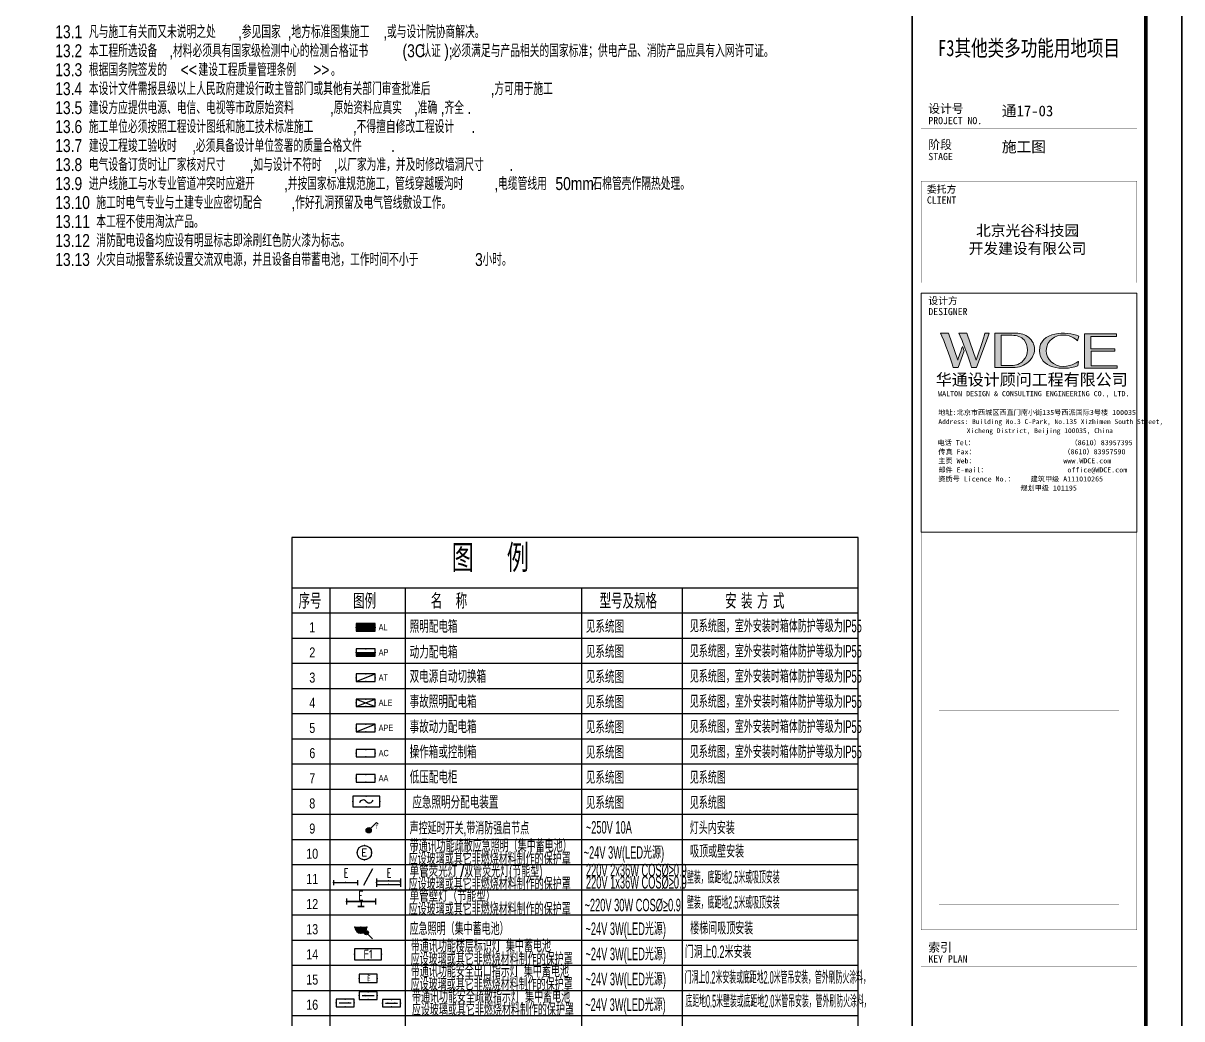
# Model space of a CAD drawing. Extents: x 169898 to 274998, y 61454 to 361069.
# Drawn here: x 242772 to 274998, y 295630 to 323330 of the extents above; entities that cross this region are included whole.
import ezdxf
from ezdxf.enums import TextEntityAlignment as Align

# ---------------------------------------------------------------- set-up
doc = ezdxf.new("R2010")
doc.units = 0
doc.header["$LTSCALE"] = 1000
doc.header["$MEASUREMENT"] = 0
doc.layers.get('0').update_dxf_attribs({"linetype": 'CONTINUOUS'})
doc.layers.get('Defpoints').update_dxf_attribs({"linetype": 'CONTINUOUS'})
for name, color, linetype in [('BG-TEXT', 7, 'CONTINUOUS'), ('BG-WIRE', 7, 'CONTINUOUS'), ('EQUIP-消防', 3, 'CONTINUOUS'), ('EQUIP-照明', 3, 'CONTINUOUS'), ('EQUIP-箱柜', 3, 'CONTINUOUS'), ('TEL_TEXT', 3, 'CONTINUOUS'), ('TEL_TITLE', 7, 'CONTINUOUS')]:
    doc.layers.add(name, color=color, linetype=linetype)
doc.styles.add('_HZTXT', font='ROS', dxfattribs={"width": 0.8, "bigfont": 'JD'})
doc.styles.add('_JD', font='ROS', dxfattribs={"width": 0.8, "bigfont": 'JD'})
doc.styles.add('_TCH_LABEL', font='COMPLEX', dxfattribs={"bigfont": 'GBCBIG'})
doc.styles.add('_TEL_DIM', font='SIMPLEX', dxfattribs={"width": 0.8, "height": 3.5, "bigfont": 'JD'})
doc.styles.add('hwxh', font='STXIHEI.TTF')
doc.styles.add('JD', font='ROS', dxfattribs={"width": 0.8, "height": 600, "bigfont": 'HZTXT'})
doc.styles.get("Standard").update_dxf_attribs({"font": 'gbenor.shx', "bigfont": 'gbcbig.shx'})
doc.styles.add('华文细黑', font='STXIHEI.TTF', dxfattribs={"height": 10})

# ---------------------------------------------------------------- blocks, each defined once
blk = doc.blocks.new('logo2')
h = blk.add_hatch(color=7)
h.paths.add_polyline_path([(19.02, -7.36), (15.84, -7.36), (15.84, -3.97), (18.97, -3.97), (18.97, -4.24), (16.46, -4.24), (16.46, -5.45), (18.81, -5.45), (18.81, -5.69), (16.47, -5.69), (16.47, -7.12), (19.02, -7.12)])
edge = h.paths.add_edge_path()
edge.add_spline(control_points=[(15.26, -4.21), (15.26, -4.21), (15.13, -4.65), (15.13, -4.65), (15.13, -4.65), (14.62, -4.1), (13.73, -4.1), (13.04, -4.1), (12.07, -4.54), (12.08, -5.62), (12.08, -6.49), (12.77, -7.16), (13.73, -7.17), (14.66, -7.17), (15.23, -6.68), (15.23, -6.68), (15.23, -6.68), (15.16, -7.11), (15.16, -7.11), (13.63, -7.7), (11.42, -7.29), (11.41, -5.64), (11.4, -3.72), (14.16, -3.66), (15.26, -4.21)], knot_values=[0, 0, 0, 0, 1, 1, 1, 2, 2, 2, 3, 3, 3, 4, 4, 4, 5, 5, 5, 6, 6, 6, 7, 7, 7, 8, 8, 8, 8], degree=3, periodic=0)
edge = h.paths.add_edge_path(flags=16)
edge.add_spline(control_points=[(10.23, -5.57), (10.23, -5.16), (10.12, -4.83), (9.9, -4.58), (9.63, -4.27), (9.23, -4.12), (8.69, -4.12), (8.69, -4.12), (7.64, -4.12), (7.64, -4.12), (7.64, -4.12), (7.64, -7.1), (7.64, -7.1), (7.64, -7.1), (8.66, -7.1), (8.66, -7.1), (9.13, -7.1), (9.52, -6.93), (9.82, -6.6), (10.09, -6.31), (10.23, -5.96), (10.23, -5.57)], knot_values=[0, 0, 0, 0, 1, 1, 1, 2, 2, 2, 3, 3, 3, 4, 4, 4, 5, 5, 5, 6, 6, 6, 7, 7, 7, 7], degree=3, periodic=0)
edge = h.paths.add_edge_path()
edge.add_spline(control_points=[(10.92, -5.51), (10.92, -5.96), (10.72, -6.37), (10.34, -6.72), (9.92, -7.1), (9.41, -7.29), (8.82, -7.29), (8.82, -7.29), (7.03, -7.29), (7.03, -7.29), (7.03, -7.29), (7.03, -3.92), (7.03, -3.92), (7.03, -3.92), (9.1, -3.92), (9.1, -3.92), (9.59, -3.92), (10.01, -4.06), (10.36, -4.34), (10.73, -4.64), (10.92, -5.03), (10.92, -5.51)], knot_values=[0, 0, 0, 0, 1, 1, 1, 2, 2, 2, 3, 3, 3, 4, 4, 4, 5, 5, 5, 6, 6, 6, 7, 7, 7, 7], degree=3, periodic=0)
at = {"lineweight": 0}
blk.add_lwpolyline([(19.02, -7.36), (15.84, -7.36), (15.84, -3.97), (18.97, -3.97), (18.97, -4.24), (16.46, -4.24), (16.46, -5.45), (18.81, -5.45), (18.81, -5.69), (16.47, -5.69), (16.47, -7.12), (19.02, -7.12), (19.02, -7.36)], dxfattribs=at)
for points, knots in [([(10.92, -5.51), (10.92, -5.96), (10.72, -6.37), (10.34, -6.72), (9.92, -7.1), (9.41, -7.29), (8.82, -7.29), (8.82, -7.29), (7.03, -7.29), (7.03, -7.29), (7.03, -7.29), (7.03, -3.92), (7.03, -3.92), (7.03, -3.92), (9.1, -3.92), (9.1, -3.92), (9.59, -3.92), (10.01, -4.06), (10.36, -4.34), (10.73, -4.64), (10.92, -5.03), (10.92, -5.51)], [0, 0, 0, 0, 1, 1, 1, 2, 2, 2, 3, 3, 3, 4, 4, 4, 5, 5, 5, 6, 6, 6, 7, 7, 7, 7]), ([(10.23, -5.57), (10.23, -5.16), (10.12, -4.83), (9.9, -4.58), (9.63, -4.27), (9.23, -4.12), (8.69, -4.12), (8.69, -4.12), (7.64, -4.12), (7.64, -4.12), (7.64, -4.12), (7.64, -7.1), (7.64, -7.1), (7.64, -7.1), (8.66, -7.1), (8.66, -7.1), (9.13, -7.1), (9.52, -6.93), (9.82, -6.6), (10.09, -6.31), (10.23, -5.96), (10.23, -5.57)], [0, 0, 0, 0, 1, 1, 1, 2, 2, 2, 3, 3, 3, 4, 4, 4, 5, 5, 5, 6, 6, 6, 7, 7, 7, 7]), ([(15.26, -4.21), (15.26, -4.21), (15.13, -4.65), (15.13, -4.65), (15.13, -4.65), (14.62, -4.1), (13.73, -4.1), (13.04, -4.1), (12.07, -4.54), (12.08, -5.62), (12.08, -6.49), (12.77, -7.16), (13.73, -7.17), (14.66, -7.17), (15.23, -6.68), (15.23, -6.68), (15.23, -6.68), (15.16, -7.11), (15.16, -7.11), (13.63, -7.7), (11.42, -7.29), (11.41, -5.64), (11.4, -3.72), (14.16, -3.66), (15.26, -4.21)], [0, 0, 0, 0, 1, 1, 1, 2, 2, 2, 3, 3, 3, 4, 4, 4, 5, 5, 5, 6, 6, 6, 7, 7, 7, 8, 8, 8, 8])]:
    blk.add_open_spline(points, degree=3, knots=knots, dxfattribs=at)
blk = doc.blocks.new('logo1')
h = blk.add_hatch(color=8)
edge = h.paths.add_edge_path()
edge.add_spline(control_points=[(3.86, -5.21), (3.63, -5.88), (3.39, -6.56), (3.39, -6.56), (3.39, -6.56), (2.5, -3.91), (2.5, -3.91), (2.5, -3.91), (1.8, -3.91), (1.69, -3.91), (2.02, -4.39), (2.95, -7.27), (2.95, -7.27), (2.95, -7.27), (3.44, -7.27), (3.44, -7.27), (3.44, -7.27), (4.03, -5.66), (4.03, -5.66), (4.03, -5.66), (3.86, -5.21), (3.86, -5.21)], knot_values=[0, 0, 0, 0, 1, 1, 1, 2, 2, 2, 3, 3, 3, 4, 4, 4, 5, 5, 5, 6, 6, 6, 7, 7, 7, 7], degree=3, periodic=0)
h = blk.add_hatch(color=7)
edge = h.paths.add_edge_path()
edge.add_spline(control_points=[(6.04, -3.91), (6.09, -4.1), (5.2, -6.56), (5.2, -6.56), (5.2, -6.56), (4.3, -3.91), (4.3, -3.91), (4.3, -3.91), (3.6, -3.91), (3.49, -3.91), (3.82, -4.39), (4.75, -7.27), (4.75, -7.27), (4.75, -7.27), (5.24, -7.27), (5.24, -7.27), (5.24, -7.27), (6.33, -4.3), (6.33, -4.3), (6.33, -4.3), (6.48, -3.91), (6.48, -3.91), (6.48, -3.91), (6.21, -3.91), (6.04, -3.91)], knot_values=[0, 0, 0, 0, 1, 1, 1, 2, 2, 2, 3, 3, 3, 4, 4, 4, 5, 5, 5, 6, 6, 6, 7, 7, 7, 8, 8, 8, 8], degree=3, periodic=0)
at = {"color": 8, "lineweight": 0}
blk.add_open_spline([(3.86, -5.21), (3.63, -5.88), (3.39, -6.56), (3.39, -6.56), (3.39, -6.56), (2.5, -3.91), (2.5, -3.91), (2.5, -3.91), (1.8, -3.91), (1.69, -3.91), (2.02, -4.39), (2.95, -7.27), (2.95, -7.27), (2.95, -7.27), (3.44, -7.27), (3.44, -7.27), (3.44, -7.27), (4.03, -5.66), (4.03, -5.66), (4.03, -5.66), (3.86, -5.21), (3.86, -5.21)], degree=3, knots=[0, 0, 0, 0, 1, 1, 1, 2, 2, 2, 3, 3, 3, 4, 4, 4, 5, 5, 5, 6, 6, 6, 7, 7, 7, 7], dxfattribs=at)
at = {"lineweight": 0}
blk.add_open_spline([(6.04, -3.91), (6.09, -4.1), (5.2, -6.56), (5.2, -6.56), (5.2, -6.56), (4.3, -3.91), (4.3, -3.91), (4.3, -3.91), (3.6, -3.91), (3.49, -3.91), (3.82, -4.39), (4.75, -7.27), (4.75, -7.27), (4.75, -7.27), (5.24, -7.27), (5.24, -7.27), (5.24, -7.27), (6.33, -4.3), (6.33, -4.3), (6.33, -4.3), (6.48, -3.91), (6.48, -3.91), (6.48, -3.91), (6.21, -3.91), (6.04, -3.91)], degree=3, knots=[0, 0, 0, 0, 1, 1, 1, 2, 2, 2, 3, 3, 3, 4, 4, 4, 5, 5, 5, 6, 6, 6, 7, 7, 7, 8, 8, 8, 8], dxfattribs=at)
blk.add_blockref('logo2', (0, 0))
blk = doc.blocks.new('时间-logo')
at = {"layer": 'Defpoints', "lineweight": 0}
blk.add_lwpolyline([(0, -23.46), (-21.17, -23.46), (-21.17, 0), (0, 0), (0, -23.46)], dxfattribs=at)
blk.add_blockref('logo1', (-20.97, 0))
at = {"style": 'hwxh'}
for s, height, p in [('华通设计顾问工程有限公司 ', 1.15, (-19.73, -9.05)), ('WALTON DESIGN & CONSULTING ENGINEERING CO., LTD.', 0.5, (-19.5, -10.1)), ('地址:北京市西城区西直门南小街135号西派国际3号楼 100035', 0.5, (-19.48, -11.94)), ('Address: Building No.3 C-Park, No.135 Xizhimen South Street, ', 0.47, (-19.48, -12.83)), ('Xicheng District, Beijing 100035, China ', 0.47, (-16.69, -13.72)), ('电话 Tel：                        （8610）83957395 ', 0.5, (-19.56, -14.91)), ('传真 Fax：                      （8610）83957590 ', 0.5, (-19.48, -15.8)), ('主页 Web：                      www.WDCE.com ', 0.5, (-19.48, -16.69)), ('邮件 E-mail：                    office@WDCE.com ', 0.5, (-19.48, -17.58)), ('资质号 Licence No.：    建筑甲级 A111010265 ', 0.5, (-19.48, -18.47)), ('   规划甲级 101195', 0.5, (-12.6, -19.36))]:
    blk.add_text(s, height=height, dxfattribs=at).set_placement(p)
blk = doc.blocks.new('*X4')
at = {"color": 0}
for p, q in [((-250, 33), (-83, 200)), ((-250, 68), (-118, 200)), ((-250, 104), (-154, 200)), ((-250, 139), (-189, 200)), ((-250, 174), (-224, 200)), ((-247, 0), (-47, 200)), ((-212, 0), (-12, 200)), ((-177, 0), (23, 200)), ((-141, 0), (59, 200)), ((-106, 0), (94, 200)), ((-71, 0), (129, 200)), ((-35, 0), (165, 200)), ((0, 0), (200, 200)), ((35, 0), (235, 200)), ((71, 0), (250, 179)), ((106, 0), (250, 144)), ((141, 0), (250, 109)), ((177, 0), (250, 73)), ((212, 0), (250, 38)), ((247, 0), (250, 3))]:
    blk.add_line(p, q, dxfattribs=at)
blk = doc.blocks.new('$equip$00001421')
for p, q in [((0.75, 0.6), (-0.75, 0.6)), ((-0.75, 0.6), (-0.75, 0)), ((-0.75, 0), (0.75, 0)), ((0.75, 0), (0.75, 0.6))]:
    blk.add_line(p, q)
at = {"const_width": 0.6}
blk.add_lwpolyline([(-0.75, 0.3), (0.75, 0.3)], dxfattribs=at)
for p in [(-0.75, 0.3), (0, 0.6), (0, 0), (0.75, 0.3)]:
    blk.add_point(p)
at = {"xscale": 0.00300000000061118, "yscale": 0.00300000000061118, "zscale": 0.00300000000061118}
blk.add_blockref('*X4', (0, 0), dxfattribs=at)
at = {"style": '_TCH_LABEL', "flags": 9}
blk.add_attdef('A', (0, 0), '', height=0.00002, dxfattribs=at)
blk = doc.blocks.new('*X2')
at = {"color": 0}
for p, q in [((-250, 33), (-183, 100)), ((-250, 68), (-218, 100)), ((-247, 0), (-147, 100)), ((-212, 0), (-112, 100)), ((-177, 0), (-77, 100)), ((-141, 0), (-41, 100)), ((-106, 0), (-6, 100)), ((-71, 0), (29, 100)), ((-35, 0), (65, 100)), ((0, 0), (100, 100)), ((35, 0), (135, 100)), ((71, 0), (171, 100)), ((106, 0), (206, 100)), ((141, 0), (241, 100)), ((177, 0), (250, 73)), ((212, 0), (250, 38)), ((247, 0), (250, 3))]:
    blk.add_line(p, q, dxfattribs=at)
blk = doc.blocks.new('$equip$00001414')
for p, q in [((0.75, 0.6), (-0.75, 0.6)), ((-0.75, 0.6), (-0.75, 0)), ((-0.75, 0.3), (0.75, 0.3)), ((-0.75, 0), (0.75, 0)), ((0.75, 0), (0.75, 0.6))]:
    blk.add_line(p, q)
at = {"const_width": 0.3}
blk.add_lwpolyline([(-0.75, 0.15), (0.75, 0.15)], dxfattribs=at)
for p in [(-0.75, 0.3), (0, 0.6), (0, 0), (0.75, 0.3)]:
    blk.add_point(p)
at = {"xscale": 0.00300000000061118, "yscale": 0.00300000000061118, "zscale": 0.00300000000061118}
blk.add_blockref('*X2', (0, 0), dxfattribs=at)
at = {"style": '_TCH_LABEL', "flags": 9}
blk.add_attdef('A', (0, 0), '', height=0.00002, dxfattribs=at)
blk = doc.blocks.new('$equip$00001416')
for p, q in [((0.75, 0.6), (-0.75, 0.6)), ((-0.75, 0), (0.75, 0.6)), ((-0.75, 0.6), (-0.75, 0)), ((-0.75, 0), (0.75, 0)), ((0.75, 0), (0.75, 0.6))]:
    blk.add_line(p, q)
for p in [(-0.75, 0.3), (0, 0.6), (0, 0), (0.75, 0.3)]:
    blk.add_point(p)
at = {"style": '_TCH_LABEL', "flags": 9}
blk.add_attdef('A', (0, 0), '', height=0.00002, dxfattribs=at)
blk = doc.blocks.new('$equip$00001424')
for p, q in [((-0.75, 0), (0.75, 0.6)), ((-0.75, 0.6), (0.75, 0)), ((0.75, 0.6), (-0.75, 0.6)), ((-0.75, 0.6), (-0.75, 0)), ((-0.75, 0), (0.75, 0)), ((0.75, 0), (0.75, 0.6))]:
    blk.add_line(p, q)
for p in [(-0.75, 0.3), (0, 0.6), (0, 0), (0.75, 0.3)]:
    blk.add_point(p)
at = {"style": '_TCH_LABEL', "flags": 9}
blk.add_attdef('A', (0, 0), '', height=0.00002, dxfattribs=at)
blk = doc.blocks.new('$equip$00001413')
for p, q in [((0.75, 0.6), (-0.75, 0.6)), ((-0.75, 0.6), (-0.75, 0)), ((-0.75, 0), (0.75, 0)), ((0.75, 0), (0.75, 0.6))]:
    blk.add_line(p, q)
for p in [(-0.75, 0.3), (0, 0.6), (0, 0), (0.75, 0.3)]:
    blk.add_point(p)
at = {"style": '_TCH_LABEL', "flags": 9}
blk.add_attdef('A', (0, 0), '', height=0.00002, dxfattribs=at)
blk = doc.blocks.new('$equip$00001763')
for p, q in [((0.72, 0.66), (-0.72, 0.66)), ((-0.72, 0.66), (-0.72, 0)), ((-0.72, 0), (0.72, 0)), ((0.72, 0), (0.72, 0.66))]:
    blk.add_line(p, q)
for p in [(-0.72, 0.33), (0, 0.66), (0, 0), (0.72, 0.33)]:
    blk.add_point(p)
at = {"width": 0.8}
blk.add_text('E', height=0.45, dxfattribs=at).set_placement((-0.078, 0.111))
at = {"style": '_TEL_DIM', "flags": 1}
blk.add_attdef('A', text='', height=0.00002, dxfattribs=at).set_placement((0, 0), align=Align.MIDDLE_CENTER)
blk = doc.blocks.new('$equip$00001687')
for p, q in [((0.72, 0.6), (-0.72, 0.6)), ((-0.72, 0.6), (-0.72, 0)), ((-0.72, 0), (0.72, 0)), ((0.72, 0), (0.72, 0.6))]:
    blk.add_line(p, q)
at = {"color": 7}
blk.add_line((-0.48, 0.3), (0.48, 0.3), dxfattribs=at)
for p in [(-0.72, 0.3), (0, 0.6), (0, 0), (0.72, 0.3)]:
    blk.add_point(p)
blk.add_solid([(0.24, 0.228), (0.528, 0.3), (0.24, 0.372)])
at = {"layer": 'TEL_TEXT', "style": '_TEL_DIM', "flags": 1}
blk.add_attdef('A', text='', height=0.00002, dxfattribs=at).set_placement((0, 0), align=Align.MIDDLE_CENTER)
blk = doc.blocks.new('$equip$00001686')
for p, q in [((0.72, 0.6), (-0.72, 0.6)), ((-0.72, 0.6), (-0.72, 0)), ((-0.72, 0), (0.72, 0)), ((0.72, 0), (0.72, 0.6))]:
    blk.add_line(p, q)
at = {"color": 7}
blk.add_line((-0.48, 0.3), (0.48, 0.3), dxfattribs=at)
for p in [(-0.72, 0.3), (0, 0.6), (0, 0), (0.72, 0.3)]:
    blk.add_point(p)
blk.add_solid([(-0.24, 0.228), (-0.528, 0.3), (-0.24, 0.372)])
at = {"layer": 'TEL_TEXT', "style": '_TEL_DIM', "flags": 1}
blk.add_attdef('A', text='', height=0.00002, dxfattribs=at).set_placement((0, 0), align=Align.MIDDLE_CENTER)
blk = doc.blocks.new('$equip$00001685')
for p, q in [((0.72, 0), (-0.72, 0)), ((-0.72, 0), (-0.72, -0.6)), ((0.72, -0.6), (0.72, 0)), ((-0.72, -0.6), (0.72, -0.6)), ((-0.48, -0.3), (0.48, -0.3))]:
    blk.add_line(p, q)
for p in [(0, 0), (-0.72, -0.3), (0, -0.6), (0.72, -0.3)]:
    blk.add_point(p)
for points in [[(-0.24, -0.372), (-0.528, -0.3), (-0.24, -0.228)], [(0.24, -0.372), (0.528, -0.3), (0.24, -0.228)]]:
    blk.add_solid(points)
at = {"flags": 9}
blk.add_attdef('A', (0, 0), '', height=0.00002, dxfattribs=at)
blk = doc.blocks.new('$equip$00001698')
for p, q in [((0.147, 0.356), (0.625, 0.833)), ((0.625, 0.833), (0.766, 0.692))]:
    blk.add_line(p, q)
blk.add_circle((0, 0.208), 0.208)
for points in [[(-0.18, 0.313), (0.18, 0.313), (-0.208, 0.208), (0.208, 0.208)], [(-0.18, 0.104), (0.18, 0.104), (-0.208, 0.208), (0.208, 0.208)], [(-0.104, 0.389), (0.104, 0.389), (-0.18, 0.313), (0.18, 0.313)], [(-0.104, 0.028), (0.104, 0.028), (-0.18, 0.104), (0.18, 0.104)], [(0, 0.417), (0, 0.417), (-0.104, 0.389), (0.104, 0.389)], [(0, 0), (0, 0), (-0.104, 0.028), (0.104, 0.028)]]:
    blk.add_solid(points)
blk.add_attdef('$TEXT$', text='', height=0.4).set_placement((0.641, 0.506), align=Align.MIDDLE_CENTER)
at = {"flags": 1}
blk.add_attdef('A', text='', height=0.00002, dxfattribs=at).set_placement((0, 0), align=Align.MIDDLE_CENTER)
blk = doc.blocks.new('$equip$00001160')
for p, q in [((-1.2, 0.42), (-1.2, -0.42)), ((-1.2, 0.17), (1.2, 0.17)), ((1.2, 0.42), (1.2, -0.42)), ((-1.2, -0.17), (1.2, -0.17))]:
    blk.add_line(p, q)
at = {"const_width": 0.1}
for points in [[(-1.2, 0.17), (1.2, 0.17)], [(-1.2, -0.17), (1.2, -0.17)]]:
    blk.add_lwpolyline(points, dxfattribs=at)
at = {"layer": 'EQUIP-照明'}
for p in [(-1.2, 0), (0, 0.17), (1.2, 0), (0, -0.17)]:
    blk.add_point(p, dxfattribs=at)
at = {"layer": 'EQUIP-照明', "flags": 9}
blk.add_attdef('A', (0, 0), '', height=0.00002, dxfattribs=at)
blk = doc.blocks.new('$equip$00001159')
for p, q in [((-1.2, 0.25), (-1.2, -0.25)), ((-1.2, 0), (1.2, 0)), ((1.2, 0.25), (1.2, -0.25))]:
    blk.add_line(p, q)
at = {"const_width": 0.14}
blk.add_lwpolyline([(-1.2, 0), (1.2, 0)], dxfattribs=at)
at = {"layer": 'EQUIP-照明'}
for p in [(-1.2, 0), (0, 0), (1.2, 0)]:
    blk.add_point(p, dxfattribs=at)
at = {"layer": 'EQUIP-照明', "flags": 9}
blk.add_attdef('A', (0, 0), '', height=0.00002, dxfattribs=at)
blk = doc.blocks.new('$equip$00002699')
for p, q in [((-0.75, 0.6), (-0.75, 0)), ((0.75, 0.6), (-0.75, 0.6)), ((-0.75, 0), (0.75, 0)), ((0.75, 0), (0.75, 0.6))]:
    blk.add_line(p, q)
at = {"const_width": 0.04}
blk.add_lwpolyline([(-0.75, 0.6), (-0.75, 0), (0.75, 0), (0.75, 0.6), (-0.75, 0.6), (-0.75, 0)], dxfattribs=at)
for p in [(-0.75, 0.3), (0, 0.6), (0, 0), (0.75, 0.3)]:
    blk.add_point(p)
at = {"color": 7}
blk.add_attdef('$TEXT$', text='', height=0.5, dxfattribs=at).set_placement((0, 0.3), align=Align.MIDDLE_CENTER)
at = {"color": 7, "style": '_TEL_DIM', "flags": 1}
for tag in ['A', 'REMARK']:
    blk.add_attdef(tag, text='', height=0.00002, dxfattribs=at).set_placement((0, 0), align=Align.MIDDLE_CENTER)
blk = doc.blocks.new('$equip$00001164')
for p, q in [((-1.2, 0.662), (-1.2, 0.162)), ((-1.2, 0.412), (1.2, 0.412)), ((0, 0.412), (0, 0)), ((0, 0), (0, 0)), ((1.2, 0.662), (1.2, 0.162))]:
    blk.add_line(p, q)
at = {"const_width": 0.14}
for points in [[(-1.2, 0.412), (1.2, 0.412)], [(-0.282, 0), (0.282, 0)]]:
    blk.add_lwpolyline(points, dxfattribs=at)
for p in [(-1.2, 0.412), (0, 0.412), (0, 0), (1.2, 0.412)]:
    blk.add_point(p)
at = {"flags": 9}
blk.add_attdef('A', (0, 0), '', height=0.00002, dxfattribs=at)
blk = doc.blocks.new('$equip$00001427')
for p, q in [((0.75, 0.6), (-0.75, 0.6)), ((-0.75, 0.6), (-0.75, 0)), ((-0.75, 0), (0.75, 0)), ((0.75, 0), (0.75, 0.6))]:
    blk.add_line(p, q)
for centre, start, end in [((-0.169, 0.169), 37.87498, 164.74488), ((0.169, 0.431), 217.87498, 344.74488)]:
    blk.add_arc(centre, 0.214, start, end)
for p in [(-0.75, 0.3), (0, 0.6), (0, 0), (0.75, 0.3)]:
    blk.add_point(p)
at = {"style": '_TCH_LABEL', "flags": 9}
blk.add_attdef('A', (0, 0), '', height=0.00002, dxfattribs=at)
blk = doc.blocks.new('$equip_U$00000223(HT0787)')
at = {"color": 3, "const_width": 0.05}
blk.add_lwpolyline([(0, 0.5, -1), (0, -0.5, -1), (0, 0.5, -0.702376)], format="xyb", dxfattribs=at)
at = {"color": 3}
blk.add_circle((0, 0), 0.5, dxfattribs=at)
for p in [(-0.5, 0), (0, 0.5), (0.5, 0), (0, -0.5)]:
    blk.add_point(p)
at = {"color": 7, "style": '_TEL_DIM', "flags": 1}
blk.add_attdef('A', text='', height=0.000025, dxfattribs=at).set_placement((0, 0), align=Align.MIDDLE_CENTER)
blk = doc.blocks.new('$equip_U$00000397(HT0787)')
for p in [(0, 0.5), (-0.5, 0), (0, -0.5), (0.5, 0)]:
    blk.add_point(p)
blk.add_blockref('$equip_U$00000223(HT0787)', (0, 0))
at = {"color": 7, "style": '_TEL_DIM'}
blk.add_attdef('$TEXT$', text='', height=0.5, dxfattribs=at).set_placement((-0.005, 0.01), align=Align.MIDDLE_CENTER)
at = {"color": 7, "style": '_TEL_DIM', "flags": 1}
for tag in ['REMARK', 'A', 'REMARK']:
    blk.add_attdef(tag, text='', height=0.000025, dxfattribs=at).set_placement((0, 0), align=Align.MIDDLE_CENTER)
blk = doc.blocks.new('$equip_U$00000061(HT0787)')
for p, q in [((-0.5, 0), (0.5, 0)), ((0.573, -0.573), (0.955, -0.955))]:
    blk.add_line(p, q)
blk.add_circle((0.455, -0.455), 0.167)
blk.add_arc((0, 0), 0.5, 180, 0)
for p in [(-0.5, 0), (0, 0), (0.5, 0), (0, -0.5)]:
    blk.add_point(p)
for points in [[(0.433, -0.25), (-0.433, -0.25), (0.5, 0), (-0.5, 0)], [(0.25, -0.433), (-0.25, -0.433), (0.433, -0.25), (-0.433, -0.25)], [(0, -0.5), (0, -0.5), (0.25, -0.433), (-0.25, -0.433)], [(0.289, -0.455), (0.289, -0.455), (0.311, -0.372), (0.311, -0.539)], [(0.311, -0.372), (0.311, -0.539), (0.372, -0.311), (0.372, -0.6)], [(0.372, -0.311), (0.372, -0.6), (0.455, -0.289), (0.455, -0.622)], [(0.539, -0.311), (0.539, -0.6), (0.455, -0.289), (0.455, -0.622)], [(0.6, -0.372), (0.6, -0.539), (0.539, -0.311), (0.539, -0.6)], [(0.622, -0.455), (0.622, -0.455), (0.6, -0.372), (0.6, -0.539)]]:
    blk.add_solid(points)
at = {"style": '_TEL_DIM', "flags": 1}
blk.add_attdef('A', text='', height=0.000025, dxfattribs=at).set_placement((0, 0), align=Align.MIDDLE_CENTER)
blk = doc.blocks.new('ASDFG AERG ERTY G')
at = {"layer": 'EQUIP-消防'}
blk.add_lwpolyline([(-18550, 46500), (65550, 46500), (65550, -12900), (-18550, -12900)], close=True, dxfattribs=at)

msp = doc.modelspace()

# ---------------------------------------------------------------- linework, layer by layer
msp.add_line((252486, 299800), (252237, 299340))
at = {"const_width": 50}
msp.add_lwpolyline([(267498, 275324), (273998, 275324), (273998, 325374), (267498, 325374)], close=True, dxfattribs=at)
at = {"const_width": 5}
for points in [[(267748, 320410), (273748, 320410)], [(267748, 319410), (273748, 319410)], [(273748, 316109), (273748, 318936), (267748, 318936), (267748, 316109)], [(267748, 316109), (273748, 316109)], [(267748, 315815), (267748, 298107)], [(267748, 315815), (273748, 315815)], [(267748, 298107), (273748, 298107), (273748, 315815)], [(268248, 309160), (273248, 309160)], [(268248, 304207), (273248, 304207)], [(268248, 298809), (273248, 298809)], [(267748, 298107), (273748, 298107)], [(267748, 297097), (273748, 297097)]]:
    msp.add_lwpolyline(points, dxfattribs=at)
at = {"layer": 'BG-TEXT'}
msp.add_line((255026, 299933), (254942, 299583), dxfattribs=at)
at = {"layer": 'BG-WIRE'}
for p, q in [((265998, 309023), (250248, 309023)), ((250248, 309023), (250248, 289423)), ((265998, 275423), (265998, 309023)), ((250248, 307623), (265998, 307623)), ((251298, 307623), (251298, 289423)), ((253398, 307623), (253398, 289423)), ((258298, 307623), (258298, 289423)), ((261098, 307623), (261098, 289423)), ((250248, 306923), (265998, 306923)), ((250248, 306223), (265998, 306223)), ((250248, 305523), (265998, 305523)), ((250248, 304823), (265998, 304823)), ((250248, 304123), (265998, 304123)), ((250248, 303423), (265998, 303423)), ((250248, 302723), (265998, 302723)), ((250248, 302023), (265998, 302023)), ((250248, 302023), (265998, 302023)), ((250248, 301323), (265998, 301323)), ((250248, 300623), (265998, 300623)), ((250248, 299923), (265998, 299923)), ((250248, 299223), (265998, 299223)), ((250248, 298523), (265998, 298523)), ((250248, 297823), (265998, 297823)), ((250248, 297123), (265998, 297123)), ((250248, 296423), (265998, 296423)), ((250248, 295723), (265998, 295723))]:
    msp.add_line(p, q, dxfattribs=at)
at = {"layer": 'TEL_TITLE', "color": 6}
msp.add_lwpolyline([(190898, 274324), (274998, 274324), (274998, 333724), (190898, 333724)], close=True, dxfattribs=at)
at = {"layer": 'TEL_TITLE', "color": 6, "const_width": 100}
msp.add_lwpolyline([(193398, 275324), (273998, 275324), (273998, 332724), (193398, 332724)], close=True, dxfattribs=at)

# ---------------------------------------------------------------- block references
at = {"ltscale": 0.001, "xscale": 283.4689937531525, "yscale": 283.4689937531525, "zscale": 283.4689937531525}
msp.add_blockref('时间-logo', (273748, 315815), dxfattribs=at)
at = {"layer": 'EQUIP-消防'}
msp.add_blockref('ASDFG AERG ERTY G', (209448, 287224), dxfattribs=at)
at = {"layer": 'EQUIP-照明'}
for name, p, xscale, yscale, zscale, values in [('$equip$00001698', (252382, 300803), 350, 350, 350, {'$TEXT$': 't'}), ('$equip_U$00000397(HT0787)', (252263, 300252), 400, 400, 400, {'$TEXT$': 'E'})]:
    msp.add_blockref(name, p, dxfattribs=dict(at, xscale=xscale, yscale=yscale, zscale=zscale)).add_auto_attribs(values)
for name, p, xscale, yscale, zscale in [('$equip$00001159', (251735, 299419), 280, 280, 280), ('$equip$00001160', (252932, 299419), 280, 280, 280), ('$equip$00001164', (252169, 298759), 333.3333333333333, 333.3333333333333, 333.3333333333333), ('$equip_U$00000061(HT0787)', (252167, 298178), 333.3333333333333, 333.3333333333333, 333.3333333333333), ('$equip$00001763', (252370, 296639), 350, 350, 350), ('$equip$00001687', (251725, 295968), 350, 350, 350), ('$equip$00001686', (252370, 296171), 350, 350, 350), ('$equip$00001685', (253015, 296171), 350, 350, 350)]:
    msp.add_blockref(name, p, dxfattribs=dict(at, xscale=xscale, yscale=yscale, zscale=zscale))
at = {"layer": 'EQUIP-箱柜'}
for name, p, xscale, yscale, zscale in [('$equip$00001421', (252300, 306416), 350, 350, 350), ('$equip$00001414', (252300, 305716), 350, 350, 350), ('$equip$00001416', (252300, 305016), 350, 350, 350), ('$equip$00001424', (252300, 304316), 350, 350, 350), ('$equip$00001413', (252300, 302916), 350, 350, 350), ('$equip$00001413', (252300, 302216), 350, 350, 350), ('$equip$00001427', (252315, 301528), 500, 500, 500)]:
    msp.add_blockref(name, p, dxfattribs=dict(at, xscale=xscale, yscale=yscale, zscale=zscale))
at = {"layer": 'EQUIP-箱柜', "color": 7, "xscale": 350, "yscale": 350, "zscale": 350}
msp.add_blockref('$equip$00001416', (252300, 303616), dxfattribs=at)
at = {"layer": 'EQUIP-箱柜', "xscale": 500, "yscale": 500, "zscale": 500}
msp.add_blockref('$equip$00002699', (252364, 297275), dxfattribs=at).add_auto_attribs({'$TEXT$': 'F1'})

# ---------------------------------------------------------------- texts
at = {"color": 4, "style": '华文细黑', "width": 0.75}
msp.add_text('F3其他类多功能用地项目', height=450, dxfattribs=at).set_placement((270748, 322414), align=Align.CENTER)
at = {"style": '华文细黑'}
for s, height, p in [('设计号', 240, (267944, 321072)), ('PROJECT NO.', 200, (267948, 320720)), ('阶段', 240, (267948, 320071)), ('STAGE', 200, (267948, 319720)), ('委托方', 200, (267908, 318810)), ('CLIENT', 200, (267908, 318510)), ('设计方', 200, (267948, 315707)), ('DESIGNER', 200, (267948, 315407)), ('索引', 240, (267948, 297738)), ('KEY PLAN', 200, (267948, 297397))]:
    msp.add_text(s, height=height, dxfattribs=at).set_placement(p, align=Align.TOP_LEFT)
at = {"color": 4, "ltscale": 0.001, "char_height": 300, "width": 5848.95, "style": '华文细黑'}
for s, insert, attachment_point in [('通17-03', (269992, 320875), 4), ('施工图', (269992, 319875), 4), ('北京光谷科技园\\P开发建设有限公司', (270708, 317294), 5)]:
    msp.add_mtext(s, dxfattribs=dict(at, insert=insert, attachment_point=attachment_point))
at = {"layer": 'BG-TEXT'}
for s, height, style, width, p in [('图    例', 770, 'JD', 0.8, (254690, 308057)), ('序号', 420, '_HZTXT', 0.8, (250432, 307040)), ('图例', 420, '_HZTXT', 0.8, (251949, 307040)), ('名   称', 420, '_HZTXT', 0.8, (254109, 307040)), ('型号及规格', 420, '_HZTXT', 0.8, (258805, 307040)), ('安 装 方 式', 420, '_HZTXT', 0.8, (262295, 307040)), ('1', 280, '_HZTXT', 0.8, (250730, 306383)), ('AL', 175, '_HZTXT', 0.8, (252659, 306437)), ('照明配电箱', 350, '_HZTXT', 0.8, (253521, 306368)), ('见系统图', 350, '_HZTXT', 0.8, (258421, 306368)), ('见系统图，室外安装时箱体防护等级为IP55', 350, '_HZTXT', 0.55, (261314, 306383)), ('2', 280, '_HZTXT', 0.8, (250730, 305683)), ('AP', 175, '_HZTXT', 0.8, (252659, 305737)), ('动力配电箱', 350, '_HZTXT', 0.8, (253521, 305655)), ('见系统图', 350, '_HZTXT', 0.8, (258421, 305668)), ('见系统图，室外安装时箱体防护等级为IP55', 350, '_HZTXT', 0.55, (261314, 305683)), ('3', 280, '_HZTXT', 0.8, (250730, 304983)), ('AT', 175, '_HZTXT', 0.8, (252659, 305037)), ('双电源自动切换箱', 350, '_HZTXT', 0.8, (253521, 304977)), ('见系统图', 350, '_HZTXT', 0.8, (258421, 304968)), ('见系统图，室外安装时箱体防护等级为IP55', 350, '_HZTXT', 0.55, (261314, 304983)), ('4', 280, '_HZTXT', 0.8, (250730, 304283)), ('事故照明配电箱', 350, '_HZTXT', 0.8, (253521, 304277)), ('见系统图', 350, '_HZTXT', 0.8, (258421, 304268)), ('见系统图，室外安装时箱体防护等级为IP55', 350, '_HZTXT', 0.55, (261314, 304283)), ('ALE', 175, '_HZTXT', 0.8, (252659, 304337)), ('事故动力配电箱', 350, '_HZTXT', 0.8, (253521, 303577)), ('见系统图', 350, '_HZTXT', 0.8, (258421, 303568)), ('见系统图，室外安装时箱体防护等级为IP55', 350, '_HZTXT', 0.55, (261314, 303583)), ('5', 280, '_HZTXT', 0.8, (250730, 303583)), ('APE', 175, '_HZTXT', 0.8, (252659, 303637)), ('操作箱或控制箱', 350, '_HZTXT', 0.8, (253521, 302877)), ('见系统图', 350, '_HZTXT', 0.8, (258421, 302868)), ('见系统图，室外安装时箱体防护等级为IP55', 350, '_HZTXT', 0.55, (261314, 302883)), ('6', 280, '_HZTXT', 0.8, (250730, 302883)), ('AC', 175, '_HZTXT', 0.8, (252659, 302937)), ('7', 280, '_HZTXT', 0.8, (250730, 302183)), ('AA', 175, '_HZTXT', 0.8, (252659, 302237)), ('低压配电柜', 350, '_HZTXT', 0.8, (253521, 302177)), ('见系统图', 350, '_HZTXT', 0.8, (258421, 302168)), ('见系统图', 350, '_HZTXT', 0.55, (261314, 302168)), ('8', 280, '_HZTXT', 0.8, (250730, 301483)), ('应急照明分配电装置', 350, '_HZTXT', 0.8, (253597, 301478)), ('见系统图', 350, '_HZTXT', 0.8, (258421, 301468)), ('见系统图', 350, '_HZTXT', 0.55, (261314, 301468)), ('9', 280, '_HZTXT', 0.8, (250730, 300783)), ('声控延时开关,带消防强启节点', 350, '_HZTXT', 0.55, (253521, 300761)), ('~250V 10A', 350, '_HZTXT', 0.55, (258421, 300783)), ('灯头内安装', 350, '_HZTXT', 0.55, (261314, 300768)), ('10', 280, '_HZTXT', 0.8, (250644, 300083)), ('带通讯功能疏散应急照明（集中蓄电池）', 350, '_HZTXT', 0.55, (253523, 300273)), (' ~24V 3W(LED光源)', 350, '_HZTXT', 0.55, (258289, 300083)), ('吸顶或壁安装', 350, '_HZTXT', 0.55, (261322, 300113)), ('应设玻璃或其它非燃烧材料制作的保护罩', 350, '_HZTXT', 0.55, (253496, 299911)), ('单管荧光灯', 315, '_HZTXT', 0.8, (253521, 299580)), ('双管荧光灯(节能型)', 350, '_HZTXT', 0.55, (255039, 299569)), ('220V 2x36W COS%%C≥0.9', 350, '_HZTXT', 0.55, (258425, 299591)), ('壁装，底距地2.5米或吸顶安装', 350, '_HZTXT', 0.42, (261236, 299392)), ('11', 280, '_HZTXT', 0.8, (250644, 299383)), ('应设玻璃或其它非燃烧材料制作的保护罩', 350, '_HZTXT', 0.55, (253496, 299211)), ('220V 1x36W COS%%C≥0.9', 350, '_HZTXT', 0.55, (258425, 299253)), ('单管壁灯（节能型）', 315, '_HZTXT', 0.8, (253521, 298887)), ('壁装，底距地2.5米或吸顶安装', 350, '_HZTXT', 0.42, (261236, 298692)), ('12', 280, '_HZTXT', 0.8, (250644, 298683)), ('应设玻璃或其它非燃烧材料制作的保护罩', 350, '_HZTXT', 0.55, (253496, 298511)), (' ~220V 30W COS%%C≥0.9', 350, '_HZTXT', 0.55, (258314, 298621)), ('13', 280, '_HZTXT', 0.8, (250644, 297983)), ('应急照明（集中蓄电池）', 350, '_HZTXT', 0.55, (253521, 297961)), ('~24V 3W(LED光源)', 350, '_HZTXT', 0.55, (258411, 297961)), ('楼梯间吸顶安装', 350, '_HZTXT', 0.55, (261325, 297977)), ('带通讯功能楼层标识灯  集中蓄电池', 350, '_HZTXT', 0.55, (253554, 297487)), ('14', 280, '_HZTXT', 0.8, (250644, 297283)), ('应设玻璃或其它非燃烧材料制作的保护罩', 350, '_HZTXT', 0.55, (253551, 297122)), ('~24V 3W(LED光源)', 350, '_HZTXT', 0.55, (258411, 297261)), ('门洞上0.2米安装', 350, '_HZTXT', 0.55, (261172, 297319)), ('带通讯功能安全出口指示灯  集中蓄电池', 350, '_HZTXT', 0.55, (253554, 296787)), ('15', 280, '_HZTXT', 0.8, (250644, 296583)), ('应设玻璃或其它非燃烧材料制作的保护罩', 350, '_HZTXT', 0.55, (253551, 296422)), ('~24V 3W(LED光源)', 350, '_HZTXT', 0.55, (258411, 296561)), ('门洞上0.2米安装或底距地2.0米管吊安装，管外刷防火涂料，', 350, '_HZTXT', 0.42, (261172, 296608)), ('16', 280, '_HZTXT', 0.8, (250644, 295883)), ('带通讯功能安全疏散指示灯  集中蓄电池', 350, '_HZTXT', 0.55, (253586, 296075)), ('~24V 3W(LED光源)', 350, '_HZTXT', 0.55, (258405, 295851)), ('底距地0.5米壁装或底距地2.0米管吊安装，管外刷防火涂料，', 350, '_HZTXT', 0.42, (261192, 295948)), ('应设玻璃或其它非燃烧材料制作的保护罩', 350, '_HZTXT', 0.55, (253584, 295713))]:
    msp.add_text(s, height=height, dxfattribs=dict(at, style=style, width=width)).set_placement(p)
at = {"layer": 'TEL_TEXT'}
for s, height, style, width, p in [('13.1', 360, '_JD', 0.8, (243664, 322911)), ('凡与施工有关而又未说明之处', 357.21, '_JD', 0.8, (244600, 322911)), ('参见国家', 357.2, '_JD', 0.8, (248853, 322911)), ('地方标准图集施工', 357.2, '_JD', 0.8, (250233, 322911)), ('或与设计院协商解决。', 357.2, '_JD', 0.8, (252890, 322911)), (',', 360, '_JD', 0.8, (248751, 322911)), (',', 360, '_JD', 0.8, (250130, 322911)), (',', 360, '_JD', 0.8, (252787, 322911)), ('13.2', 360, '_JD', 0.8, (243664, 322383)), ('本工程所选设备', 357.2, '_JD', 0.8, (244600, 322383)), ('材料必须具有国家级检测中心的检测合格证书', 357.21, '_JD', 0.8, (246938, 322383)), ('(3C', 360, '_JD', 0.8, (253323, 322383)), ('认证', 357.2, '_JD', 0.8, (253846, 322383)), (');', 360, '_JD', 0.8, (254484, 322383)), ('必须满足与产品相关的国家标准；供电产品、消防产品应具有入网许可证。', 357.21, '_JD', 0.8, (254688, 322383)), (',', 360, '_JD', 0.8, (246835, 322383)), ('13.3', 360, '_JD', 0.8, (243664, 321855)), ('根据国务院签发的', 357.2, '_JD', 0.8, (244600, 321855)), ('<<', 360, '_JD', 0.8, (247154, 321855)), ('建设工程质量管理条例', 357.2, '_JD', 0.8, (247648, 321855)), ('>>', 360, '_JD', 0.8, (250841, 321855)), ('。', 357, '_JD', 0.8, (251334, 321855)), ('13.4', 360, '_JD', 0.8, (243664, 321327)), ('本设计文件需报县级以上人民政府建设行政主管部门或其他有关部门审查批准后', 357.21, '_JD', 0.8, (244600, 321327)), ('方可用于施工', 357.2, '_JD', 0.8, (255877, 321327)), (',', 360, '_JD', 0.8, (255774, 321327)), ('13.5', 360, '_JD', 0.8, (243664, 320799)), ('建设方应提供电源、电信、电视等市政原始资料', 357.21, '_JD', 0.8, (244600, 320799)), ('原始资料应真实', 357.2, '_JD', 0.8, (251408, 320799)), ('准确', 357.2, '_JD', 0.8, (253745, 320799)), ('齐全', 357.2, '_JD', 0.8, (254487, 320799)), ('施工单位必须按照工程设计图纸和施工技术标准施工', 357.21, '_JD', 0.8, (244600, 320271)), (',', 360, '_JD', 0.8, (251305, 320799)), ('不得擅自修改工程设计', 357.2, '_JD', 0.8, (252046, 320271)), (',', 360, '_JD', 0.8, (253642, 320799)), (',', 360, '_JD', 0.8, (254384, 320799)), ('.', 360, '_JD', 0.8, (255125, 320799)), ('13.6', 360, '_JD', 0.8, (243664, 320271)), (',', 360, '_JD', 0.8, (251943, 320271)), ('.', 360, '_JD', 0.8, (255239, 320271)), ('13.7', 360, '_JD', 0.8, (243664, 319743)), ('建设工程竣工验收时', 357.2, '_JD', 0.8, (244600, 319743)), ('必须具备设计单位签署的质量合格文件', 357.21, '_JD', 0.8, (247576, 319743)), (',', 360, '_JD', 0.8, (247474, 319743)), ('.', 360, '_JD', 0.8, (253004, 319743)), ('13.8', 360, '_JD', 0.8, (243664, 319215)), ('电气设备订货时让厂家核对尺寸', 357.21, '_JD', 0.8, (244600, 319215)), ('如与设计不符时', 357.2, '_JD', 0.8, (249173, 319215)), ('以厂家为准，并及时修改墙洞尺寸', 357.21, '_JD', 0.8, (251510, 319215)), ('13.9', 360, '_JD', 0.8, (243664, 318687)), ('进户线施工与水专业管道冲突时应避开', 357.21, '_JD', 0.8, (244600, 318687)), (',', 360, '_JD', 0.8, (249070, 319215)), ('并按国家标准规范施工，管线穿越暖沟时', 357.21, '_JD', 0.8, (250130, 318687)), (',', 360, '_JD', 0.8, (251408, 319215)), ('电缆管线用', 357.2, '_JD', 0.8, (255980, 318687)), ('.', 360, '_JD', 0.8, (256299, 319215)), ('50mm', 360, '_JD', 0.8, (257576, 318687)), ('石棉管壳作隔热处理。', 357.2, '_JD', 0.8, (258605, 318687)), (',', 360, '_JD', 0.8, (250028, 318687)), (',', 360, '_JD', 0.8, (255877, 318687)), ('13.10', 360, '_JD', 0.8, (243664, 318159)), ('施工时电气专业与土建专业应密切配合', 357.21, '_JD', 0.8, (244806, 318159)), ('作好孔洞预留及电气管线敷设工作。', 357.21, '_JD', 0.8, (250336, 318159)), (',', 360, '_JD', 0.8, (250233, 318159)), ('13.11', 360, '_JD', 0.8, (243664, 317631)), ('本工程不使用淘汰产品。', 357.21, '_JD', 0.8, (244806, 317631)), ('13.12', 360, '_JD', 0.8, (243664, 317103)), ('消防配电设备均应设有明显标志即涂刷红色防火漆为标志。', 357.21, '_JD', 0.8, (244806, 317103)), ('13.13', 360, '_JD', 0.8, (243664, 316575)), ('火灾自动报警系统设置交流双电源，并且设备自带蓄电池，工作时间不小于', 357.21, '_JD', 0.8, (244806, 316575)), ('3', 360, '_JD', 0.8, (255341, 316575)), ('小时。', 357.2, '_JD', 0.8, (255547, 316575)), ('E', 245, '_TEL_DIM', 0.64, (251690, 299563)), ('E', 245, '_TEL_DIM', 0.64, (252886, 299563)), ('E', 245, '_TEL_DIM', 0.64, (252101, 298935))]:
    msp.add_text(s, height=height, dxfattribs=dict(at, style=style, width=width)).set_placement(p)

doc.saveas('drawing.dxf')
